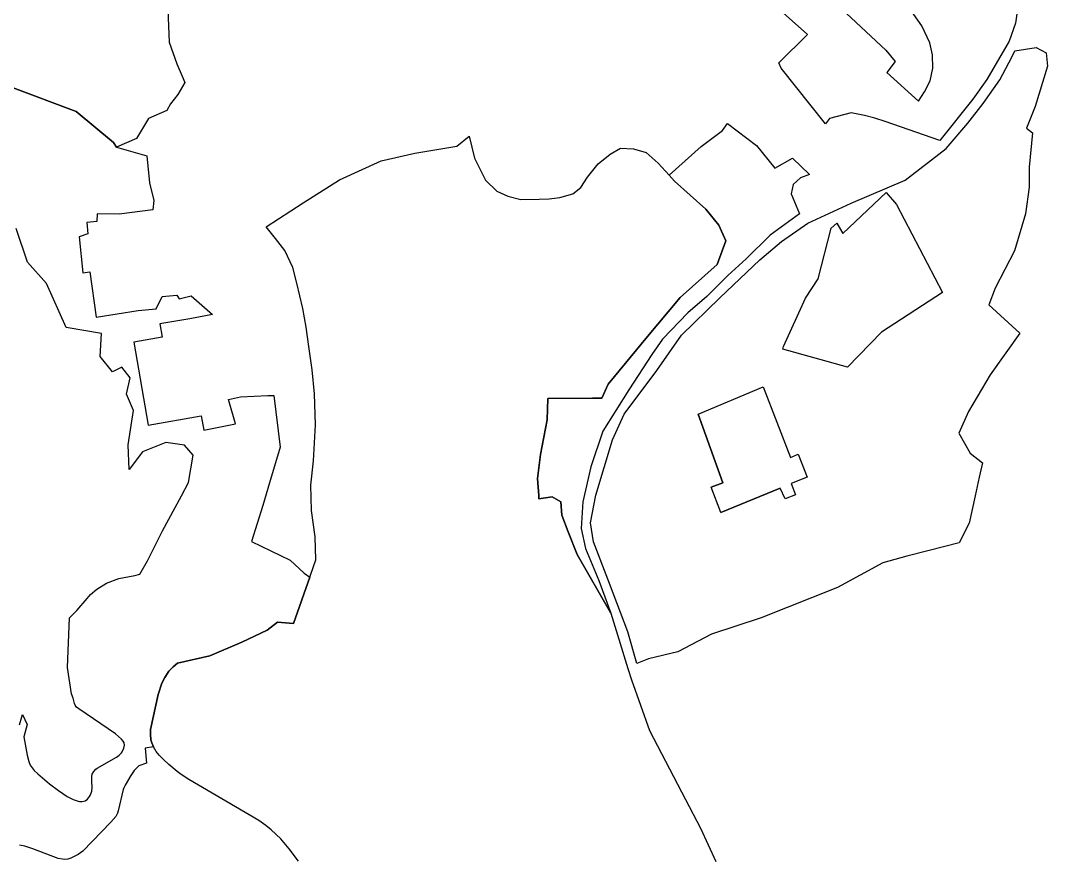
# Model space of a CAD drawing. Header units: millimetres. Extents: x 35444746 to 35449000, y 3482000 to 3488437.
# Drawn here: x 35447621.2 to 35447827, y 3487785.2 to 3487953.4 of the extents above; entities that cross this region are included whole.
import ezdxf

# ---------------------------------------------------------------- set-up
doc = ezdxf.new("R2010")
doc.units = ezdxf.units.MM
doc.layers.add('0203.02旱地整理', color=9, linetype='Continuous', true_color=0x808080)
doc.layers.add('0204.02水田整理', color=9, linetype='Continuous', true_color=0x808080)

msp = doc.modelspace()

# ---------------------------------------------------------------- linework, layer by layer
at = {"layer": '0203.02旱地整理', "color": 41}
for points in [[(35447821.396, 3487958.65), (35447820.565, 3487952.904), (35447819.337, 3487949.27), (35447814.852, 3487941.608), (35447811.995, 3487937.67), (35447805.405, 3487929.403), (35447794.427, 3487933.195), (35447792.36, 3487933.854), (35447790.315, 3487934.432), (35447787.632, 3487934.931), (35447783.314, 3487933.81), (35447782.488, 3487932.704), (35447773.621, 3487943.872), (35447773.186, 3487944.965), (35447778.883, 3487950.621), (35447767.361, 3487960.954)], [(35447821.396, 3487958.65), (35447820.565, 3487952.904), (35447819.337, 3487949.27), (35447814.852, 3487941.608), (35447811.995, 3487937.67), (35447805.405, 3487929.403), (35447794.427, 3487933.195), (35447792.36, 3487933.854), (35447790.315, 3487934.432), (35447787.632, 3487934.931), (35447783.314, 3487933.81), (35447782.488, 3487932.704), (35447773.621, 3487943.872), (35447773.186, 3487944.965), (35447778.883, 3487950.621), (35447767.361, 3487960.954)], [(35447780.677, 3487960.504), (35447794.614, 3487947.511), (35447796.475, 3487945.225), (35447794.818, 3487943.021), (35447801.118, 3487937.263), (35447802.32, 3487939.164), (35447803.464, 3487941.349), (35447804.042, 3487943.86), (35447803.972, 3487946.536), (35447803.415, 3487948.971), (35447801.808, 3487952.383), (35447799.39, 3487955.799)], [(35447780.677, 3487960.504), (35447794.614, 3487947.511), (35447796.475, 3487945.225), (35447794.818, 3487943.021), (35447801.118, 3487937.263), (35447802.32, 3487939.164), (35447803.464, 3487941.349), (35447804.042, 3487943.86), (35447803.972, 3487946.536), (35447803.415, 3487948.971), (35447801.808, 3487952.383), (35447799.39, 3487955.799)], [(35447619.227, 3487940.132), (35447632.364, 3487935.218), (35447639.839, 3487929.011), (35447640.423, 3487928.05), (35447646.51, 3487926.322), (35447647.048, 3487920.911), (35447647.952, 3487917.353), (35447647.716, 3487915.52), (35447641.013, 3487914.614), (35447636.604, 3487914.71), (35447636.536, 3487913.133), (35447634.488, 3487912.932), (35447634.723, 3487910.684), (35447632.946, 3487910.088), (35447633.718, 3487902.907), (35447635.1, 3487903.055), (35447636.406, 3487894.018), (35447644.822, 3487895.355), (35447648.408, 3487895.682), (35447649.623, 3487898.132), (35447652.551, 3487898.394), (35447653.027, 3487897.657), (35447655.408, 3487898.299), (35447659.685, 3487894.53), (35447655.137, 3487893.67), (35447649.142, 3487892.637), (35447649.599, 3487889.983), (35447643.93, 3487889.007), (35447646.794, 3487872.378), (35447657.444, 3487874.212), (35447657.938, 3487871.343), (35447664.328, 3487872.63), (35447662.906, 3487877.475), (35447665.276, 3487878.057), (35447670.751, 3487878.287), (35447671.947, 3487878.308), (35447673.254, 3487867.928), (35447671.092, 3487860.823), (35447669.792, 3487856.294), (35447667.485, 3487849.054), (35447675.236, 3487845.319), (35447678.069, 3487842.698), (35447679.18, 3487841.943), (35447675.919, 3487832.668), (35447672.73, 3487832.906), (35447670.632, 3487831.287), (35447665.597, 3487828.88), (35447659.172, 3487826.177), (35447652.695, 3487824.689), (35447651.78, 3487823.95), (35447650.916, 3487823.106), (35447650.114, 3487821.836), (35447649.535, 3487820.661), (35447648.827, 3487818.4), (35447647.296, 3487811.407), (35447647.26, 3487810.452), (35447647.352, 3487809.299), (35447647.507, 3487808.732), (35447647.848, 3487807.943), (35447646.169, 3487807.673), (35447646.458, 3487804.655), (35447644.922, 3487804.124), (35447644.008, 3487803.173), (35447643.3, 3487802.215), (35447642.173, 3487800.256), (35447641.935, 3487799.749), (35447641.809, 3487799.362), (35447640.803, 3487795.085), (35447640.642, 3487794.642), (35447640.29, 3487793.998), (35447639.298, 3487792.864), (35447633.72, 3487787.056), (35447632.777, 3487786.353), (35447631.329, 3487785.638), (35447630.691, 3487785.42), (35447630.098, 3487785.382), (35447629.639, 3487785.403), (35447628.767, 3487785.573), (35447623.716, 3487787.522), (35447622.07, 3487788.012), (35447621.051, 3487788.198)], [(35447619.227, 3487940.132), (35447632.364, 3487935.218), (35447639.839, 3487929.011), (35447640.423, 3487928.05), (35447646.51, 3487926.322), (35447647.048, 3487920.911), (35447647.952, 3487917.353), (35447647.716, 3487915.52), (35447641.013, 3487914.614), (35447636.604, 3487914.71), (35447636.536, 3487913.133), (35447634.488, 3487912.932), (35447634.723, 3487910.684), (35447632.946, 3487910.088), (35447633.718, 3487902.907), (35447635.1, 3487903.055), (35447636.406, 3487894.018), (35447644.822, 3487895.355), (35447648.408, 3487895.682), (35447649.623, 3487898.132), (35447652.551, 3487898.394), (35447653.027, 3487897.657), (35447655.408, 3487898.299), (35447659.685, 3487894.53), (35447655.137, 3487893.67), (35447649.142, 3487892.637), (35447649.599, 3487889.983), (35447643.93, 3487889.007), (35447646.794, 3487872.378), (35447657.444, 3487874.212), (35447657.938, 3487871.343), (35447664.328, 3487872.63), (35447662.906, 3487877.475), (35447665.276, 3487878.057), (35447670.751, 3487878.287), (35447671.947, 3487878.308), (35447673.254, 3487867.928), (35447671.092, 3487860.823), (35447669.792, 3487856.294), (35447667.485, 3487849.054), (35447675.236, 3487845.319), (35447678.069, 3487842.698), (35447679.18, 3487841.943), (35447675.919, 3487832.668), (35447672.73, 3487832.906), (35447670.632, 3487831.287), (35447665.597, 3487828.88), (35447659.172, 3487826.177), (35447652.695, 3487824.689), (35447651.78, 3487823.95), (35447650.916, 3487823.106), (35447650.114, 3487821.836), (35447649.535, 3487820.661), (35447648.827, 3487818.4), (35447647.296, 3487811.407), (35447647.26, 3487810.452), (35447647.352, 3487809.299), (35447647.507, 3487808.732), (35447647.848, 3487807.943), (35447646.169, 3487807.673), (35447646.458, 3487804.655), (35447644.922, 3487804.124), (35447644.008, 3487803.173), (35447643.3, 3487802.215), (35447642.173, 3487800.256), (35447641.935, 3487799.749), (35447641.809, 3487799.362), (35447640.803, 3487795.085), (35447640.642, 3487794.642), (35447640.29, 3487793.998), (35447639.298, 3487792.864), (35447633.72, 3487787.056), (35447632.777, 3487786.353), (35447631.329, 3487785.638), (35447630.691, 3487785.42), (35447630.098, 3487785.382), (35447629.639, 3487785.403), (35447628.767, 3487785.573), (35447623.716, 3487787.522), (35447622.07, 3487788.012), (35447621.051, 3487788.198)], [(35447621.035052, 3487812.359181), (35447621.497374, 3487813.961162), (35447621.621953, 3487814.393279), (35447622.528, 3487812.412), (35447621.895, 3487809.951), (35447622.574, 3487806.284), (35447622.875, 3487804.959), (35447623.177, 3487804.253), (35447623.947, 3487803.21), (35447624.671, 3487802.49), (35447627.062, 3487800.5), (35447628.804, 3487799.181), (35447630.576, 3487797.988), (35447631.743, 3487797.378), (35447632.797, 3487797.012), (35447633.068, 3487796.968), (35447633.581, 3487796.967), (35447634.17, 3487797.128), (35447634.628, 3487797.464), (35447635.068, 3487797.997), (35447635.273, 3487798.341), (35447635.531, 3487799.019), (35447635.585, 3487799.772), (35447635.482, 3487801.041), (35447635.508, 3487801.971), (35447635.609, 3487802.484), (35447635.892, 3487803.002), (35447636.309, 3487803.452), (35447636.554, 3487803.64), (35447640.425, 3487805.887), (35447640.971, 3487806.281), (35447641.457, 3487806.712), (35447641.621, 3487806.923), (35447641.952, 3487807.63), (35447642.059, 3487808.23), (35447641.972, 3487808.72), (35447641.805, 3487809.057), (35447641.458, 3487809.452), (35447640.284, 3487810.513), (35447632.907, 3487815.542), (35447632.464, 3487815.903), (35447632.196, 3487816.274), (35447632.021, 3487816.612), (35447631.739, 3487817.658), (35447631.465, 3487818.554), (35447630.610903, 3487823.828004), (35447631.032, 3487833.749), (35447631.57106, 3487834.281939), (35447632.529, 3487835.229), (35447634.607286, 3487837.665335), (35447635.248, 3487838.416), (35447636.486, 3487839.495), (35447638.472, 3487840.69), (35447640.904, 3487841.665), (35447644.146, 3487842.273), (35447645.155, 3487842.485), (35447646.684062, 3487845.158124), (35447649.687191, 3487851.172351), (35447653.49319, 3487858.188366), (35447654.907311, 3487860.909949), (35447655.796767, 3487866.366266), (35447654.060966, 3487868.348771), (35447650.314908, 3487868.91023), (35447645.632807, 3487867.038143), (35447643.011, 3487863.481), (35447642.806, 3487868.427), (35447643.842, 3487875.272), (35447642.456, 3487878.566), (35447643.205, 3487881.845), (35447641.535, 3487883.973), (35447639.632, 3487883.061), (35447637.214, 3487886.109), (35447637.444, 3487890.711), (35447630.392, 3487891.926), (35447626.400688, 3487900.722354), (35447622.605926, 3487905.037223), (35447620.376113, 3487911.788221)], [(35447621.035052, 3487812.359181), (35447621.497374, 3487813.961162), (35447621.621953, 3487814.393279), (35447622.528, 3487812.412), (35447621.895, 3487809.951), (35447622.574, 3487806.284), (35447622.875, 3487804.959), (35447623.177, 3487804.253), (35447623.947, 3487803.21), (35447624.671, 3487802.49), (35447627.062, 3487800.5), (35447628.804, 3487799.181), (35447630.576, 3487797.988), (35447631.743, 3487797.378), (35447632.797, 3487797.012), (35447633.068, 3487796.968), (35447633.581, 3487796.967), (35447634.17, 3487797.128), (35447634.628, 3487797.464), (35447635.068, 3487797.997), (35447635.273, 3487798.341), (35447635.531, 3487799.019), (35447635.585, 3487799.772), (35447635.482, 3487801.041), (35447635.508, 3487801.971), (35447635.609, 3487802.484), (35447635.892, 3487803.002), (35447636.309, 3487803.452), (35447636.554, 3487803.64), (35447640.425, 3487805.887), (35447640.971, 3487806.281), (35447641.457, 3487806.712), (35447641.621, 3487806.923), (35447641.952, 3487807.63), (35447642.059, 3487808.23), (35447641.972, 3487808.72), (35447641.805, 3487809.057), (35447641.458, 3487809.452), (35447640.284, 3487810.513), (35447632.907, 3487815.542), (35447632.464, 3487815.903), (35447632.196, 3487816.274), (35447632.021, 3487816.612), (35447631.739, 3487817.658), (35447631.465, 3487818.554), (35447630.610903, 3487823.828004), (35447631.032, 3487833.749), (35447631.57106, 3487834.281939), (35447632.529, 3487835.229), (35447634.607286, 3487837.665335), (35447635.248, 3487838.416), (35447636.486, 3487839.495), (35447638.472, 3487840.69), (35447640.904, 3487841.665), (35447644.146, 3487842.273), (35447645.155, 3487842.485), (35447646.684062, 3487845.158124), (35447649.687191, 3487851.172351), (35447653.49319, 3487858.188366), (35447654.907311, 3487860.909949), (35447655.796767, 3487866.366266), (35447654.060966, 3487868.348771), (35447650.314908, 3487868.91023), (35447645.632807, 3487867.038143), (35447643.011, 3487863.481), (35447642.806, 3487868.427), (35447643.842, 3487875.272), (35447642.456, 3487878.566), (35447643.205, 3487881.845), (35447641.535, 3487883.973), (35447639.632, 3487883.061), (35447637.214, 3487886.109), (35447637.444, 3487890.711), (35447630.392, 3487891.926), (35447626.400688, 3487900.722354), (35447622.605926, 3487905.037223), (35447620.376113, 3487911.788221)]]:
    msp.add_lwpolyline(points, dxfattribs=at)
for points in [[(35447820.464, 3487947.351), (35447824.744, 3487948.052), (35447826.735007, 3487946.942924), (35447826.976973, 3487944.284911), (35447824.508726, 3487936.198106), (35447822.810255, 3487931.832345), (35447823.999988, 3487930.952878), (35447823.306002, 3487924.046764), (35447823.338, 3487920.056), (35447822.588, 3487914.722), (35447820.364, 3487907.265), (35447816.528, 3487899.833), (35447815.253218, 3487896.488799), (35447821.436945, 3487890.796039), (35447815.485016, 3487882.449991), (35447811.179195, 3487875.129912), (35447809.20815, 3487870.780086), (35447811.508261, 3487866.758327), (35447813.94, 3487864.816), (35447813.297155, 3487861.916966), (35447812.481605, 3487858.239088), (35447811.261982, 3487852.738963), (35447809.295, 3487848.77), (35447803.244079, 3487847.255685), (35447798.798, 3487846.143), (35447793.967, 3487844.772), (35447784.93395, 3487839.82098), (35447769.628, 3487833.751), (35447759.645, 3487830.504), (35447752.942, 3487826.965), (35447747.013, 3487825.541), (35447744.691, 3487824.647), (35447742.898, 3487830.981), (35447739.246, 3487840.654), (35447736.047, 3487849.019), (35447735.409, 3487852.811), (35447736.491, 3487858.363), (35447739.798, 3487869.42), (35447742.141, 3487874.601), (35447748.684, 3487883.329), (35447753.679, 3487890.398), (35447761.364, 3487897.866), (35447769.375, 3487905.495), (35447773.712, 3487909.179), (35447778.989, 3487912.815), (35447787.642, 3487916.833), (35447798.497, 3487921.455), (35447806.652, 3487927.814), (35447811.013, 3487932.886), (35447814.086, 3487936.776), (35447817.44, 3487941.516), (35447819.806, 3487946.117)], [(35447820.464, 3487947.351), (35447824.744, 3487948.052), (35447826.735007, 3487946.942924), (35447826.976973, 3487944.284911), (35447824.508726, 3487936.198106), (35447822.810255, 3487931.832345), (35447823.999988, 3487930.952878), (35447823.306002, 3487924.046764), (35447823.338, 3487920.056), (35447822.588, 3487914.722), (35447820.364, 3487907.265), (35447816.528, 3487899.833), (35447815.253218, 3487896.488799), (35447821.436945, 3487890.796039), (35447815.485016, 3487882.449991), (35447811.179195, 3487875.129912), (35447809.20815, 3487870.780086), (35447811.508261, 3487866.758327), (35447813.94, 3487864.816), (35447813.297155, 3487861.916966), (35447812.481605, 3487858.239088), (35447811.261982, 3487852.738963), (35447809.295, 3487848.77), (35447803.244079, 3487847.255685), (35447798.798, 3487846.143), (35447793.967, 3487844.772), (35447784.93395, 3487839.82098), (35447769.628, 3487833.751), (35447759.645, 3487830.504), (35447752.942, 3487826.965), (35447747.013, 3487825.541), (35447744.691, 3487824.647), (35447742.898, 3487830.981), (35447739.246, 3487840.654), (35447736.047, 3487849.019), (35447735.409, 3487852.811), (35447736.491, 3487858.363), (35447739.798, 3487869.42), (35447742.141, 3487874.601), (35447748.684, 3487883.329), (35447753.679, 3487890.398), (35447761.364, 3487897.866), (35447769.375, 3487905.495), (35447773.712, 3487909.179), (35447778.989, 3487912.815), (35447787.642, 3487916.833), (35447798.497, 3487921.455), (35447806.652, 3487927.814), (35447811.013, 3487932.886), (35447814.086, 3487936.776), (35447817.44, 3487941.516), (35447819.806, 3487946.117)], [(35447762.864, 3487932.819), (35447768.7, 3487928.398), (35447772.352, 3487923.849), (35447775.892, 3487925.885), (35447779.28, 3487922.605), (35447777.53, 3487921.896), (35447776.032, 3487920.565), (35447775.618, 3487918.694), (35447777.289, 3487914.669), (35447771.408, 3487910.451), (35447766.612, 3487905.701), (35447762.928, 3487902.341), (35447758.758, 3487898.119), (35447754.917, 3487894.874), (35447749.847, 3487889.597), (35447747.718, 3487886.509), (35447743.134, 3487879.424), (35447737.887, 3487871.191), (35447735.493, 3487863.998), (35447733.914, 3487857.038), (35447733.526, 3487851.674), (35447734.446, 3487847.659), (35447737.122, 3487841.271), (35447739.502, 3487834.7), (35447732.763, 3487846.463), (35447730.98, 3487850.969), (35447729.683, 3487854.327), (35447729.5, 3487857.02), (35447727.738, 3487858.032), (35447725.099, 3487857.609), (35447725.047, 3487858.267), (35447724.782, 3487861.661), (35447725.373, 3487866.492), (35447726.708, 3487873.45), (35447726.9, 3487877.692), (35447735.795, 3487877.755), (35447737.682, 3487877.778), (35447738.94, 3487880.59), (35447744.646, 3487887.486), (35447746.484, 3487889.707), (35447753.372, 3487897.929), (35447760.806, 3487904.562), (35447762.539, 3487909.296), (35447761.161, 3487912.407), (35447758.557, 3487915.603), (35447752.285, 3487921.265), (35447751.213, 3487922.423), (35447757.576, 3487928.191), (35447761.84, 3487931.39)], [(35447762.864, 3487932.819), (35447768.7, 3487928.398), (35447772.352, 3487923.849), (35447775.892, 3487925.885), (35447779.28, 3487922.605), (35447777.53, 3487921.896), (35447776.032, 3487920.565), (35447775.618, 3487918.694), (35447777.289, 3487914.669), (35447771.408, 3487910.451), (35447766.612, 3487905.701), (35447762.928, 3487902.341), (35447758.758, 3487898.119), (35447754.917, 3487894.874), (35447749.847, 3487889.597), (35447747.718, 3487886.509), (35447743.134, 3487879.424), (35447737.887, 3487871.191), (35447735.493, 3487863.998), (35447733.914, 3487857.038), (35447733.526, 3487851.674), (35447734.446, 3487847.659), (35447737.122, 3487841.271), (35447739.502, 3487834.7), (35447732.763, 3487846.463), (35447730.98, 3487850.969), (35447729.683, 3487854.327), (35447729.5, 3487857.02), (35447727.738, 3487858.032), (35447725.099, 3487857.609), (35447725.047, 3487858.267), (35447724.782, 3487861.661), (35447725.373, 3487866.492), (35447726.708, 3487873.45), (35447726.9, 3487877.692), (35447735.795, 3487877.755), (35447737.682, 3487877.778), (35447738.94, 3487880.59), (35447744.646, 3487887.486), (35447746.484, 3487889.707), (35447753.372, 3487897.929), (35447760.806, 3487904.562), (35447762.539, 3487909.296), (35447761.161, 3487912.407), (35447758.557, 3487915.603), (35447752.285, 3487921.265), (35447751.213, 3487922.423), (35447757.576, 3487928.191), (35447761.84, 3487931.39)], [(35447773.942, 3487887.621), (35447774.081, 3487888.096), (35447778.498, 3487897.815), (35447781.032, 3487901.709), (35447783.64, 3487911.813), (35447784.802, 3487912.858), (35447785.964, 3487910.768), (35447794.64, 3487918.973), (35447796.734, 3487916.553), (35447805.954, 3487898.933), (35447793.711, 3487891.029), (35447786.941, 3487883.955)], [(35447773.942, 3487887.621), (35447774.081, 3487888.096), (35447778.498, 3487897.815), (35447781.032, 3487901.709), (35447783.64, 3487911.813), (35447784.802, 3487912.858), (35447785.964, 3487910.768), (35447794.64, 3487918.973), (35447796.734, 3487916.553), (35447805.954, 3487898.933), (35447793.711, 3487891.029), (35447786.941, 3487883.955)], [(35447773.942, 3487887.621), (35447774.081, 3487888.096), (35447778.498, 3487897.815), (35447781.032, 3487901.709), (35447783.64, 3487911.813), (35447784.802, 3487912.858), (35447785.964, 3487910.768), (35447794.64, 3487918.973), (35447796.734, 3487916.553), (35447805.954, 3487898.933), (35447793.711, 3487891.029), (35447786.941, 3487883.955)], [(35447773.942, 3487887.621), (35447774.081, 3487888.096), (35447778.498, 3487897.815), (35447781.032, 3487901.709), (35447783.64, 3487911.813), (35447784.802, 3487912.858), (35447785.964, 3487910.768), (35447794.64, 3487918.973), (35447796.734, 3487916.553), (35447805.954, 3487898.933), (35447793.711, 3487891.029), (35447786.941, 3487883.955)], [(35447761.566, 3487854.878), (35447759.609, 3487859.94), (35447761.913, 3487860.831), (35447756.974, 3487874.545), (35447770.005, 3487880.031), (35447775.463, 3487865.912), (35447777.047, 3487866.524), (35447778.824, 3487861.926), (35447775.62, 3487860.687), (35447776.494, 3487858.426), (35447774.449, 3487857.635), (35447773.401, 3487859.765)], [(35447761.566, 3487854.878), (35447759.609, 3487859.94), (35447761.913, 3487860.831), (35447756.974, 3487874.545), (35447770.005, 3487880.031), (35447775.463, 3487865.912), (35447777.047, 3487866.524), (35447778.824, 3487861.926), (35447775.62, 3487860.687), (35447776.494, 3487858.426), (35447774.449, 3487857.635), (35447773.401, 3487859.765)], [(35447761.913405, 3487860.831032), (35447756.974031, 3487874.545013), (35447756.974, 3487874.545), (35447761.913, 3487860.831), (35447759.609, 3487859.94)], [(35447761.913405, 3487860.831032), (35447756.974031, 3487874.545013), (35447756.974, 3487874.545), (35447761.913, 3487860.831), (35447759.609, 3487859.94)], [(35447773.400931, 3487859.765141), (35447761.566, 3487854.878), (35447773.401, 3487859.765)], [(35447773.400931, 3487859.765141), (35447761.566, 3487854.878), (35447773.401, 3487859.765)]]:
    msp.add_lwpolyline(points, close=True, dxfattribs=at)
at = {"layer": '0204.02水田整理', "color": 51}
for points in [[(35447650.623, 3487958.832), (35447650.997, 3487949.096), (35447652.536, 3487944.755), (35447653.584, 3487942.306), (35447654.145, 3487940.997), (35447652.756, 3487938.587), (35447651.257, 3487936.715), (35447650.508, 3487935.405), (35447646.848, 3487933.774), (35447644.451, 3487929.776), (35447640.423, 3487928.05), (35447639.839, 3487929.011), (35447632.364, 3487935.218), (35447619.227, 3487940.132)], [(35447676.918, 3487785.025), (35447675.023, 3487787.474), (35447673.363, 3487789.512), (35447671.462, 3487791.303), (35447670.351, 3487792.168), (35447668.955, 3487793.161), (35447654.972, 3487801.359), (35447653.378, 3487802.365), (35447652.6, 3487802.956), (35447650.925, 3487804.376), (35447649.865, 3487805.371), (35447648.992, 3487806.274), (35447648.433, 3487806.983), (35447647.848, 3487807.943), (35447647.507, 3487808.732), (35447647.352, 3487809.299), (35447647.26, 3487810.452), (35447647.296, 3487811.407), (35447648.827, 3487818.4), (35447649.535, 3487820.661), (35447650.114, 3487821.836), (35447650.916, 3487823.106), (35447651.78, 3487823.95), (35447652.695, 3487824.689), (35447659.172, 3487826.177), (35447665.597, 3487828.88), (35447670.632, 3487831.287), (35447672.73, 3487832.906), (35447675.919, 3487832.668), (35447679.18, 3487841.943), (35447679.302, 3487842.292), (35447680.403, 3487845.423), (35447680.256, 3487850.005), (35447679.539, 3487855.243), (35447679.393, 3487860.316), (35447679.902, 3487865.222), (35447680.337, 3487872.42), (35447680.113, 3487878.638), (35447679.64, 3487883.466), (35447679.002, 3487888.131), (35447678.443, 3487891.978), (35447677.802, 3487895.744), (35447676.593, 3487900.82), (35447675.786, 3487903.932), (35447674.184, 3487907.324), (35447672.294, 3487909.739), (35447670.455, 3487912.13), (35447677.88, 3487916.874), (35447685.105, 3487921.517), (35447693.474, 3487925.337), (35447700.196, 3487926.869), (35447708.638, 3487928.231), (35447711.087, 3487930.258), (35447712.205, 3487925.871), (35447714.38, 3487921.464), (35447716.663, 3487919.247), (35447718.868, 3487918.257), (35447721.483, 3487917.593), (35447725.167, 3487917.621), (35447727.129, 3487917.737), (35447729.257, 3487917.974), (35447731.877, 3487918.701), (35447733.479, 3487919.957), (35447734.837, 3487922.03), (35447736.972, 3487924.72), (35447739.35, 3487926.674), (35447741.438, 3487927.842), (35447744.053, 3487927.751), (35447746.584, 3487927.007), (35447748.947, 3487924.873), (35447751.213, 3487922.423), (35447752.285, 3487921.265), (35447758.557, 3487915.603), (35447761.161, 3487912.407), (35447762.539, 3487909.296), (35447760.806, 3487904.562), (35447753.372, 3487897.929), (35447746.484, 3487889.707), (35447744.646, 3487887.486), (35447738.94, 3487880.59), (35447737.682, 3487877.778), (35447735.795, 3487877.755), (35447726.9, 3487877.692), (35447726.708, 3487873.45), (35447725.373, 3487866.492), (35447724.782, 3487861.661), (35447725.047, 3487858.267), (35447725.099, 3487857.609), (35447727.738, 3487858.032), (35447729.5, 3487857.02), (35447729.683, 3487854.327), (35447730.98, 3487850.969), (35447732.763, 3487846.463), (35447739.502, 3487834.7), (35447741.129, 3487829.499), (35447742.912, 3487823.624), (35447743.605, 3487821.34), (35447747.223, 3487811.202), (35447754.463, 3487797.395), (35447757.473, 3487791.642), (35447760.503, 3487784.953)]]:
    msp.add_lwpolyline(points, dxfattribs=at)

doc.saveas('drawing.dxf')
